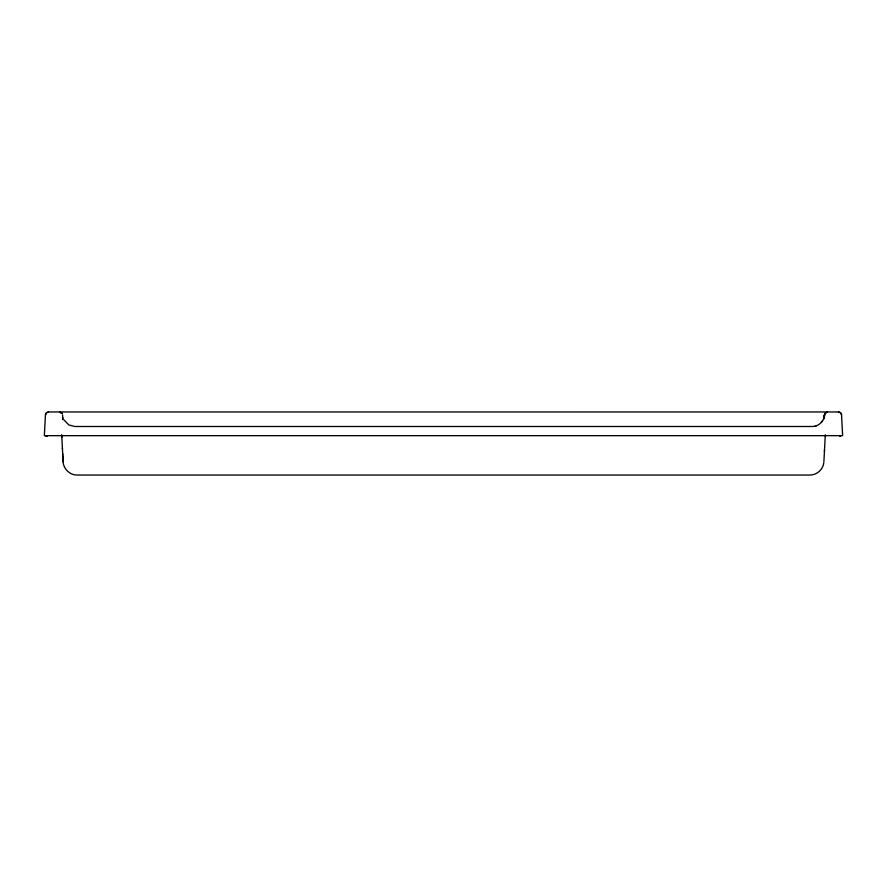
<?xml version="1.0" encoding="UTF-8"?>
<svg xmlns="http://www.w3.org/2000/svg" width="887" height="887" viewBox="0 0 887 887"><rect width="100%" height="100%" fill="white"/><g stroke="black" fill="none" stroke-linecap="round" stroke-linejoin="round"><path stroke-width="1.33" d="M62.423 448.711L62.434 448.068M824.267 418.032L824.333 416.779M824.356 416.28L825.076 413.142L827.482 411.956L824.655 413.852L824.234 418.764M45.437 414.861L44.35 435.661L842.639 435.661L841.519 414.517L840.543 412.743L838.681 411.967L48.497 411.956L46.324 412.854L45.437 414.861L46.523 412.677L48.497 411.956M823.901 461.639L825.298 434.841M824.433 451.272L824.511 450.008M823.801 462.715C823.047 469.578 816.672 475.177 809.764 475.044L77.236 475.044C69.53 475.232 62.8 468.247 63.044 460.586M823.879 417.932L824.433 414.928C824.223 421.214 818.501 426.625 812.215 426.492L74.785 426.492L68.853 424.951L63.908 419.839M822.593 420.737L821.351 422.389M815.286 426.093L816.262 425.793M840.676 435.794L839.59 435.661M46.434 435.805L47.399 435.761M46.301 435.761L47.41 435.661M840.566 435.805L839.601 435.761M838.503 411.956L840.61 412.799L841.563 414.861M46.59 435.805L45.503 435.661M46.689 435.805L45.78 435.661M62.112 413.397L59.518 411.956L62.19 413.53M61.868 437.258L61.702 434.841L63.099 461.639M62.567 414.861L62.811 419.595M62.7 417.367L62.766 418.775M62.689 453.667L62.744 454.732M62.8 455.73L62.888 457.515M62.933 458.28L63.021 460.131"/></g></svg>
